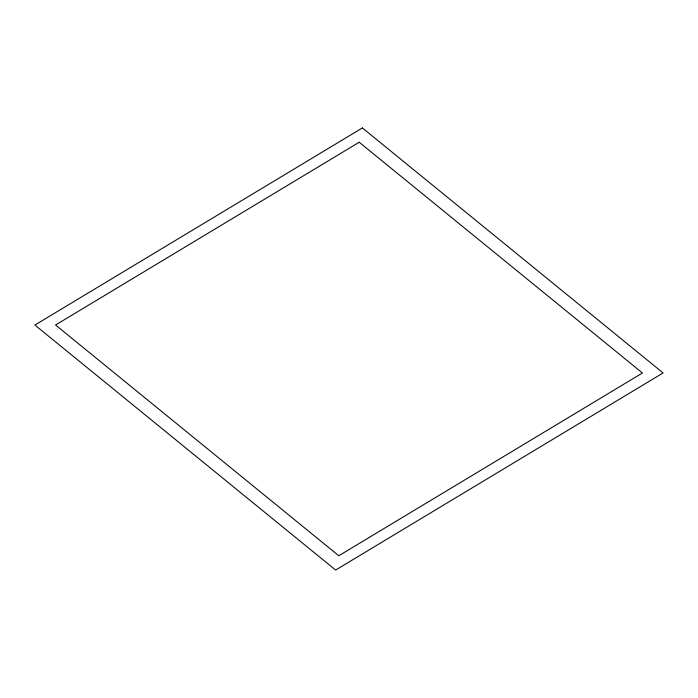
<?xml version="1.0" encoding="UTF-8"?>
<svg xmlns="http://www.w3.org/2000/svg" width="698" height="698" viewBox="0 0 698 698"><rect width="100%" height="100%" fill="white"/><g stroke="black" fill="none" stroke-linecap="round" stroke-linejoin="round"><path stroke-width="1.05" d="M362.367 127.943L34.9 325.05L335.633 570.057L663.1 372.95L362.367 127.943M359.208 142.244L55.561 325.006L338.792 555.756L642.439 372.994L359.208 142.244"/></g></svg>
